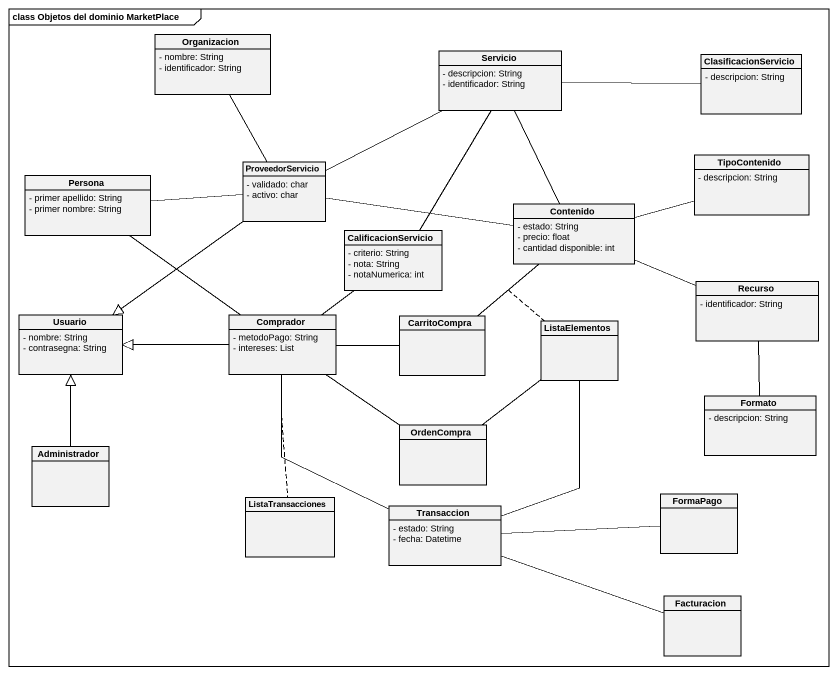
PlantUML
@startuml
mainframe class Objetos del dominio MarketPlace
hide circle
hide empty members
skinparam classAttributeIconSize 0
class Organizacion {
  - nombre: String
  - identificador: String
}
class Servicio {
  - descripcion: String
  - identificador: String
}
class ClasificacionServicio {
  - descripcion: String
}
class TipoContenido {
  - descripcion: String
}
class Persona {
  - primer apellido: String
  - primer nombre: String
}
class ProveedorServicio {
  - validado: char
  - activo: char
}
class CalificacionServicio {
  - criterio: String
  - nota: String
  - notaNumerica: int
}
class Contenido {
  - estado: String
  - precio: float
  - cantidad disponible: int
}
class Recurso {
  - identificador: String
}
class Usuario {
  - nombre: String
  - contrasegna: String
}
class Comprador {
  - metodoPago: String
  - intereses: List
}
class CarritoCompra
class ListaElementos
class OrdenCompra
class Formato {
  - descripcion: String
}
class Administrador
class ListaTransacciones
class FormaPago
class Transaccion {
  - estado: String
  - fecha: Datetime
}
class Facturacion
Servicio -right- ClasificacionServicio
ProveedorServicio -up- Organizacion
ProveedorServicio -right- Servicio
ProveedorServicio -left- Persona
ProveedorServicio -right- Contenido
ProveedorServicio --|> Usuario
CalificacionServicio -up- Servicio
Contenido -up- Servicio
Contenido -right- TipoContenido
Contenido -right- Recurso
Recurso -- Formato
Comprador -up- Persona
Comprador -up- CalificacionServicio
Comprador -left-|> Usuario
Comprador -right- CarritoCompra
Comprador -- OrdenCompra
Comprador -- Transaccion
(Comprador, Transaccion) .. ListaTransacciones
CarritoCompra -up- Contenido
(CarritoCompra, Contenido) .. ListaElementos
OrdenCompra -up- ListaElementos
Administrador -up-|> Usuario
Transaccion -up- ListaElementos
Transaccion -right- FormaPago
Transaccion -right- Facturacion
@enduml
